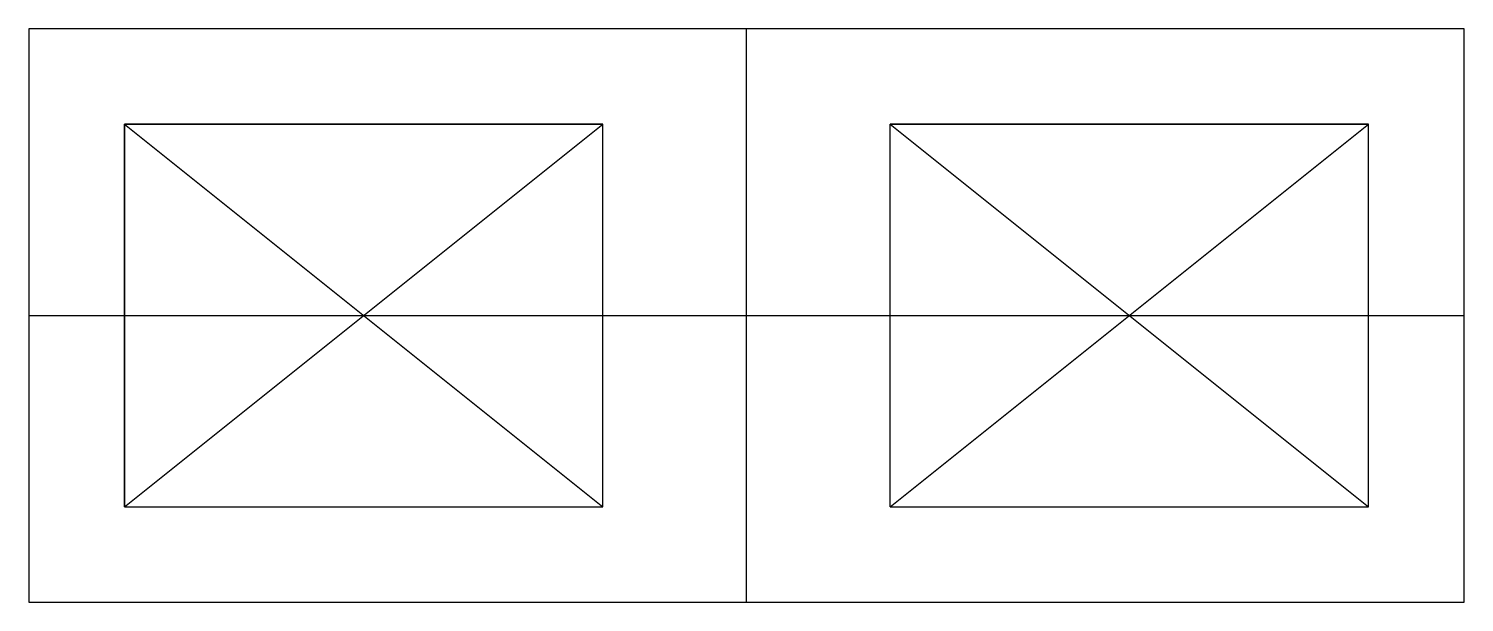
# Model space of a CAD drawing. Extents: x -1.5 to 1.5, y -0.6 to 0.6.
import ezdxf

# ---------------------------------------------------------------- set-up
doc = ezdxf.new("R2010")
doc.units = 0
doc.linetypes.add('点画线', pattern=[18, 12, -2, 2, -2])
for name, color, linetype in [('中心线层', 1, '点画线'), ('粗实线层', 7, 'CONTINUOUS'), ('细实线层', 7, 'CONTINUOUS')]:
    doc.layers.add(name, color=color, linetype=linetype)

msp = doc.modelspace()

# ---------------------------------------------------------------- linework, layer by layer
at = {"layer": '中心线层'}
for p, q in [((0, -0.6), (0, 0.6)), ((-1.5, 0), (1.5, 0))]:
    msp.add_line(p, q, dxfattribs=at)
at = {"layer": '粗实线层'}
msp.add_lwpolyline([(-1.5, 0.6), (-1.5, -0.6), (1.5, -0.6), (1.5, 0.6)], close=True, dxfattribs=at)
at = {"layer": '细实线层'}
for p, q in [((-1.3, -0.4), (-1.3, 0.4)), ((-1.3, 0.4), (-0.3, 0.4)), ((-1.3, 0.4), (-0.3, -0.4)), ((-1.3, -0.4), (-0.3, 0.4)), ((-0.3, -0.4), (-0.3, 0.4)), ((0.3, -0.4), (0.3, 0.4)), ((0.3, 0.4), (1.3, 0.4)), ((0.3, 0.4), (1.3, -0.4)), ((0.3, -0.4), (1.3, 0.4)), ((1.3, -0.4), (1.3, 0.4)), ((-1.3, -0.4), (-0.3, -0.4)), ((0.3, -0.4), (1.3, -0.4))]:
    msp.add_line(p, q, dxfattribs=at)
for points in [[(-1.3, 0.4), (-1.3, -0.4), (-0.3, -0.4)], [(-0.3, 0.4), (-1.3, 0.4)], [(0.3, -0.4), (1.3, -0.4), (1.3, 0.4), (0.3, 0.4)]]:
    msp.add_lwpolyline(points, dxfattribs=at)

doc.saveas('drawing.dxf')
